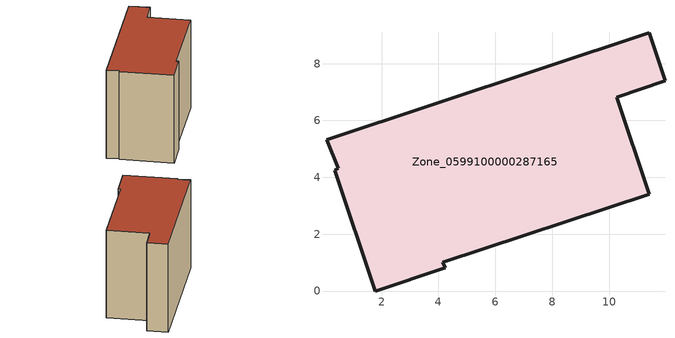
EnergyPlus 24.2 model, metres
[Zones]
Zone_0599100000287165
 floor ground (C_G): 0.06,5.32 11.41,9.08 11.97,7.4 10.27,6.82 11.41,3.41 4.16,1.01 4.23,0.82 1.77,0 0.35,4.25 0.47,4.33 z0
 wall outside (C_F): 11.41,9.08 0.06,5.32 0.47,4.33 0.35,4.25 1.77,0 4.23,0.82 4.16,1.01 11.41,3.41 10.27,6.82 11.97,7.4 11.41,9.08 z0:7.94
 roof outside (C_R): 11.97,7.4 11.41,9.08 0.06,5.32 0.47,4.33 0.35,4.25 1.77,0 4.23,0.82 4.16,1.01 11.41,3.41 10.27,6.82 z7.94
[BUILDING]
Pand.0599100000287165: North Axis=0; Terrain=City; Loads Convergence Tolerance Value=0.04; Temperature Convergence Tolerance Value=0.4; Solar Distribution=FullExterior; Maximum Number of Warmup Days=25; Minimum Number of Warmup Days=1
[Site:Location]
Rotterdam.The.Hague.AP_ZH_NLD Design_Conditions: Latitude=51.96; Longitude=4.45; Time Zone=1; Elevation=-4.5
[SITE:GROUNDTEMPERATURE:BUILDINGSURFACE]
18, 18, 18, 18, 18, 18, 18, 18, 18, 18, 18, 18
[MATERIAL] Thermal Absorptance=0.9; Solar Absorptance=0.7; Visible Absorptance=0.7
Name | Roughness | Thickness | Conductivity | Density | Specific Heat
G.TI.1975-1991 | MediumSmooth | 0.15 | 0.288461 | 540 | 1210
F.TI.1975-1991 | Rough | 0.3 | 0.230769 | 1920 | 840
R.TI.1975-1991 | MediumRough | 0.2 | 0.153846 | 1500 | 1000
[CONSTRUCTION]
C_G: G.TI.1975-1991
C_F: F.TI.1975-1991
C_R: R.TI.1975-1991
[ZONE]
Zone_0599100000287165: Type=1; Multiplier=1; Ceiling Height=Autocalculate; Volume=Autocalculate; Floor Area=autocalculate; Part of Total Floor Area=Yes
[ZONEINFILTRATION:DESIGNFLOWRATE]
Infil_Zone_0599100000287165: Zone or ZoneList or Space or SpaceList=Zone_0599100000287165; Schedule=AlwaysOn; Design Flow Rate Calculation Method=Flow/Area; Flow Rate per Floor Area=0.003; Constant Term Coefficient=1; Temperature Term Coefficient=0; Velocity Term Coefficient=0; Velocity Squared Term Coefficient=0
[HVACTEMPLATE:ZONE:IDEALLOADSAIRSYSTEM]
Zone_0599100000287165: Maximum Heating Supply Air Temperature=50; Minimum Cooling Supply Air Temperature=13; Maximum Heating Supply Air Humidity Ratio=0.0156; Minimum Cooling Supply Air Humidity Ratio=0.0077; Heating Limit=NoLimit; Cooling Limit=NoLimit; Dehumidification Control Type=ConstantSensibleHeatRatio; Cooling Sensible Heat Ratio=0.7; Dehumidification Setpoint=60; Humidification Control Type=None; Humidification Setpoint=30; Outdoor Air Method=None; Outdoor Air Flow Rate per Person=0.00944; Outdoor Air Flow Rate per Zone Floor Area=0; Outdoor Air Flow Rate per Zone=0; Demand Controlled Ventilation Type=None; Outdoor Air Economizer Type=NoEconomizer; Heat Recovery Type=None; Sensible Heat Recovery Effectiveness=0.7; Latent Heat Recovery Effectiveness=0.65
[ZONECONTROL:THERMOSTAT]
ThermostatControl_Zone_0599100000287165: Zone or ZoneList=Zone_0599100000287165; Control Type Schedule=DualSetpointControlType; Control 1=Thermostat_Zone_0599100000287165; Temperature Difference Between Cutout And Setpoint=0
[THERMOSTATSETPOINT:DUALSETPOINT]
Thermostat_Zone_0599100000287165: Heating Setpoint Temperature Schedule=HeatingSetpoint_Zone_0599100000287165; Cooling Setpoint Temperature Schedule=CoolingSetpoint_Zone_0599100000287165
[SCHEDULE:COMPACT]
HeatingSetpoint_Zone_0599100000287165: Through: 12/31, For: AllDays, Until: 24:00, 21
CoolingSetpoint_Zone_0599100000287165: Through: 12/31, For: AllDays, Until: 24:00, 24
DualSetpointControlType: Through: 12/31, For: AllDays, Until: 24:00, 4
AlwaysOn: Through: 12/31, For: AllDays, Until: 24:00, 1
